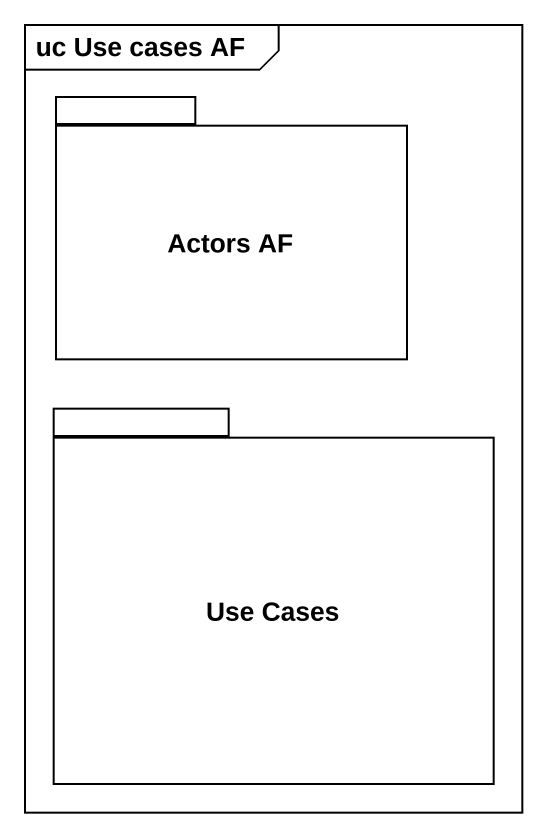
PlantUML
@startuml
mainframe uc Use cases AF
package "Actors AF" as Actors_AF {
}
package "Use Cases" as Use_Cases {
}
@enduml
